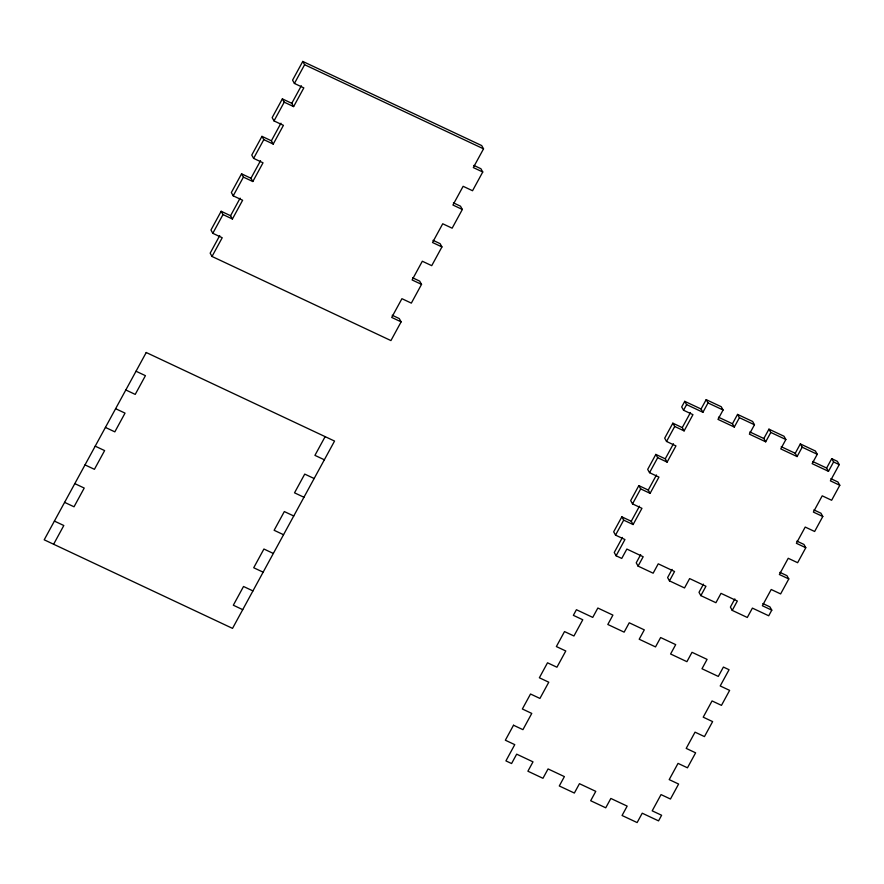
<?xml version="1.0" encoding="UTF-8"?>
<svg xmlns="http://www.w3.org/2000/svg" width="884" height="884" viewBox="0 0 884 884"><rect width="100%" height="100%" fill="white"/><g stroke="black" fill="none" stroke-linecap="round" stroke-linejoin="round"><path stroke-width="1.33" d="M401.126 321.853L391.711 317.433L401.922 298.693L411.336 303.124L421.535 284.394L412.121 279.963L422.32 261.233L431.735 265.664L441.934 246.934L432.519 242.503L442.729 223.774L452.144 228.194L462.343 209.464L452.928 205.033L463.128 186.303L472.542 190.734L482.752 172.004L473.327 167.573L483.537 148.843L481.681 145.562L302.77 61.427L292.571 80.157L294.416 83.45L303.831 87.87L293.632 106.599L291.775 103.317L282.361 98.886L272.161 117.627L274.018 120.909L283.433 125.34L273.222 144.07L271.377 140.788L261.962 136.357L251.763 155.087L253.609 158.369L263.023 162.8L252.824 181.529L250.968 178.248L241.553 173.817L231.354 192.546L233.21 195.839L242.625 200.259L232.415 219L230.569 215.707L221.155 211.287L210.956 230.017L212.801 233.299L222.215 237.73L212.016 256.459L390.927 340.583L401.126 321.853L399.281 318.572L392.22 315.245M212.801 233.299L223 214.569L221.155 211.287M233.21 195.839L243.409 177.109L241.553 173.817M253.609 158.369L263.808 139.639L261.962 136.357M274.018 120.909L284.217 102.179L282.361 98.886M294.416 83.45L304.615 64.709L302.77 61.427M219.729 235.608L210.16 253.178L212.016 256.459M230.569 215.707L240.128 198.149M250.968 178.248L260.537 160.689M271.377 140.788L280.946 123.219M291.775 103.317L301.345 85.759M53.615 544.246L63.814 525.516L54.399 521.085M325.135 436.63L314.936 455.359L324.351 459.791M701.067 409.005L706.172 399.645L708.018 402.927L702.924 412.298L701.067 409.005L684.746 401.336L681.686 406.949L683.542 410.231L692.957 414.662L684.117 430.895L682.26 427.613L672.846 423.182L664.68 438.177L666.536 441.459L675.951 445.89L667.111 462.122L665.254 458.829L655.84 454.409L647.685 469.393L649.53 472.675L658.945 477.106L650.105 493.338L648.259 490.056L638.834 485.625L630.679 500.609L632.524 503.891L641.95 508.322L633.099 524.555L631.253 521.273L621.839 516.842L613.673 531.825L615.529 535.118L624.944 539.538L616.104 555.782L621.75 558.434L626.855 549.063L643.176 556.743L638.071 566.114L653.143 573.197L658.237 563.826L674.558 571.506L669.464 580.865L684.525 587.948L689.63 578.589L705.951 586.258L700.846 595.628L715.918 602.711L721.012 593.352L737.333 601.021L732.239 610.391L747.3 617.474L752.406 608.104L768.726 615.783L771.787 610.159L769.931 606.877L762.87 603.551M615.529 535.118L623.684 520.135L621.839 516.842M632.524 503.891L640.69 488.907L638.834 485.625M649.53 472.675L657.696 457.691L655.84 454.409M666.536 441.459L674.702 426.475L672.846 423.182M683.542 410.231L686.603 404.618L684.746 401.336M622.458 537.417L614.247 552.489L616.104 555.782M631.253 521.273L639.464 506.201M648.259 490.056L656.469 474.973M665.254 458.829L673.464 443.757M682.26 427.613L690.47 412.541M640.679 554.633L636.226 562.821L638.071 566.114M706.172 399.645L721.234 406.728L723.09 410.01L717.985 419.381L734.306 427.049L739.411 417.69L737.554 414.397L732.46 423.767L734.306 427.049M672.072 569.384L667.608 577.584L669.464 580.865M737.554 414.397L752.627 421.48L754.472 424.773L749.378 434.132L765.699 441.812L770.804 432.442L768.947 429.16L763.842 438.53L765.699 441.812M703.465 584.147L699.001 592.346L700.846 595.628M768.947 429.16L784.009 436.243L785.865 439.525L780.76 448.895L797.081 456.575L802.186 447.205L800.34 443.923L795.235 453.282L797.081 456.575M734.847 598.91L730.383 607.098L732.239 610.391M800.34 443.923L815.402 451.006L817.258 454.288L812.153 463.658L828.474 471.327L833.579 461.967L831.722 458.674L826.628 468.045L828.474 471.327M831.722 458.674L837.369 461.337L839.225 464.619L830.385 480.852L839.8 485.283L831.634 500.267L822.219 495.836L813.379 512.079L822.794 516.499L814.639 531.483L805.214 527.063L796.374 543.295L805.788 547.726L797.633 562.71L788.219 558.279L779.379 574.512L788.793 578.943L780.627 593.926L771.213 589.495L762.373 605.739L771.787 610.159M304.615 64.709L483.537 148.843M473.835 165.396L480.896 168.722L482.752 172.004M284.217 102.179L293.632 106.599M453.426 202.856L460.498 206.182L462.343 209.464M263.808 139.639L273.222 144.07M433.027 240.326L440.088 243.641L441.934 246.934M243.409 177.109L252.824 181.529M708.018 402.927L723.09 410.01M739.411 417.69L754.472 424.773M770.804 432.442L785.865 439.525M802.186 447.205L817.258 454.288M833.579 461.967L839.225 464.619M718.471 417.193L732.46 423.767M749.853 431.944L763.842 438.53M781.246 446.707L795.235 453.282M812.628 461.47L826.628 468.045M686.603 404.618L702.924 412.298M412.618 277.786L419.679 281.112L421.535 284.394M830.883 478.675L837.944 482.001L839.8 485.283M674.702 426.475L684.117 430.895M223 214.569L232.415 219M813.888 509.902L820.949 513.217L822.794 516.499M657.696 457.691L667.111 462.122M796.882 541.118L803.943 544.433L805.788 547.726M640.69 488.907L650.105 493.338M779.876 572.335L786.937 575.661L788.793 578.943M623.684 520.135L633.099 524.555M136.014 371.236L145.429 375.667L135.23 394.397L125.815 389.966M314.151 478.52L304.726 474.1L294.527 492.83L303.941 497.25M115.616 408.695L125.031 413.126L114.832 431.856L105.417 427.425M293.742 515.991L284.328 511.56L274.128 530.289L283.543 534.721M95.207 446.166L104.621 450.586L94.422 469.316L85.008 464.896M273.333 553.45L263.918 549.019L253.719 567.749L263.134 572.18M74.808 483.625L84.223 488.056L74.024 506.786L64.609 502.355M252.935 590.91L243.52 586.49L233.321 605.22L242.735 609.651M146.225 352.506L44.2 539.815L232.525 628.38L334.55 441.061L146.225 352.506M513.516 725.234L505.35 740.217L514.764 744.637L505.924 760.881L511.582 763.533L516.676 754.163L532.997 761.842L527.903 771.213L542.964 778.296L548.069 768.925L564.39 776.605L559.285 785.964L574.357 793.047L579.451 783.688L595.772 791.357L590.678 800.727L605.739 807.81L610.844 798.451L627.165 806.12L622.06 815.49L637.132 822.573L642.226 813.203L658.558 820.882L661.619 815.258L652.193 810.838L661.044 794.594L670.459 799.025L678.614 784.042L669.199 779.611L678.039 763.378L687.454 767.809L695.62 752.825L686.205 748.394L695.045 732.162L704.46 736.593L712.626 721.598L703.211 717.178L712.051 700.935L721.466 705.366L729.631 690.382L720.206 685.951L729.057 669.718L723.399 667.066L718.305 676.426L701.984 668.757L707.078 659.387L692.017 652.304L686.912 661.674L670.591 653.994L675.696 644.624L660.624 637.541L655.519 646.911L639.198 639.231L644.303 629.872L629.242 622.789L624.137 632.148L607.816 624.48L612.91 615.109L597.849 608.026L592.744 617.397L576.423 609.717L573.362 615.341L582.777 619.761L573.937 635.994L564.522 631.574L556.367 646.558L565.782 650.989L556.942 667.221L547.516 662.79L539.362 677.774L548.776 682.205L539.936 698.437L530.522 694.006L522.356 708.99L531.77 713.421L522.93 729.654L513.516 725.234"/></g></svg>
